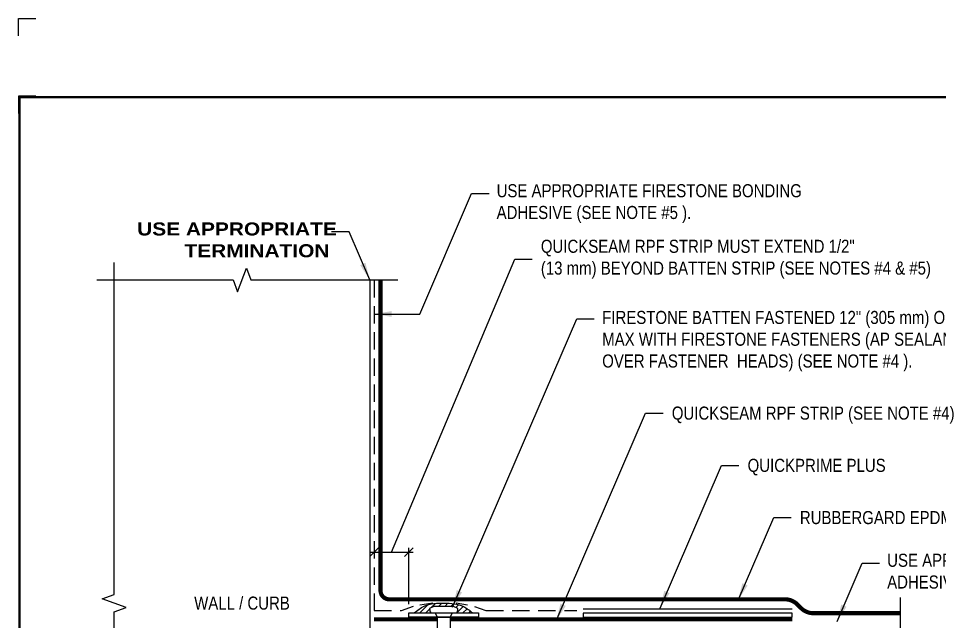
# Model space of a CAD drawing. Header units: inches. Extents: x 143.4 to 163.5, y -71.9 to -55.1.
# Drawn here: x 143.45 to 156.66, y -63.77 to -55.11 of the extents above; entities that cross this region are included whole.
import ezdxf
from ezdxf.enums import TextEntityAlignment as Align

# ---------------------------------------------------------------- set-up
doc = ezdxf.new("R2010")
doc.units = ezdxf.units.IN
doc.header["$MEASUREMENT"] = 0
doc.linetypes.add('HIDDEN', pattern=[0.375, 0.25, -0.125])
doc.layers.get('0').update_dxf_attribs({"linetype": 'CONTINUOUS'})
doc.layers.get('DEFPOINTS').update_dxf_attribs({"linetype": 'CONTINUOUS'})
for name, color, linetype in [('FSBP-ACCESSORY-FIRESTONE', 7, 'CONTINUOUS'), ('FSBP-ADHESIVE', 1, 'HIDDEN'), ('FSBP-ANNO-NOTE', 7, 'CONTINUOUS'), ('FSBP-INSULATION', 7, 'CONTINUOUS'), ('FSBP-MEMBRANE', 7, 'CONTINUOUS'), ('FSBP-SEALANTS', 1, 'CONTINUOUS'), ('FSBP-TTLB-BORDER', 7, 'CONTINUOUS'), ('FSBP-TTLB-TEXT', 7, 'CONTINUOUS'), ('FSBP-WALL-CURB', 9, 'CONTINUOUS')]:
    doc.layers.add(name, color=color, linetype=linetype)
doc.styles.add('FSBP_ARIAL', font='arial.ttf')
doc.styles.add('FSBP_ARIAL_BOLD', font='')
doc.styles.add('FSBP_ARIAL_NAR', font='ARIALN.TTF')
doc.styles.get('FSBP_ARIAL_BOLD').set_extended_font_data('Arial Black')
doc.linetypes.add('ZIGZAG', pattern='A,0.0001,-0.2,[131,ltypeshp.shx,S=0.2,R=0,X=-0.2,Y=0],-0.4,[131,ltypeshp.shx,S=0.2,R=180,X=0.2,Y=0],-0.2', length=0.8001)
doc.dimstyles.new('FSBP-DIM', dxfattribs={"dimtxt": 0.1875, "dimasz": 0.125, "dimexe": 0.0625, "dimexo": 0.125, "dimgap": 0.125, "dimtad": 0, "dimdec": 0, "dimzin": 1, "dimdsep": 46, "dimlunit": 4, "dimtxsty": 'FSBP_ARIAL_NAR', "dimblk": 'OBLIQUE', "dimcen": 0.09375, "dimdle": 0.0625, "dimclrd": 256, "dimclre": 256, "dimclrt": 256, "dimadec": 0, "dimazin": 0, "dimtfac": 1, "dimtdec": 0, "dimtmove": 1, "dimatfit": 3, "dimfxl": 1, "dimtolj": 1, "dimtzin": 0, "dimlwd": -1, "dimlwe": -1, "dimarcsym": 0})
doc.dimstyles.new('FSBP-LEADER', dxfattribs={"dimtxt": 0.1875, "dimasz": 0.25, "dimexe": 0.0625, "dimexo": 0.125, "dimgap": 0.125, "dimtad": 0, "dimtih": 1, "dimtoh": 1, "dimdec": 4, "dimzin": 0, "dimdsep": 46, "dimlunit": 4, "dimtxsty": 'FSBP_ARIAL_NAR', "dimcen": 0.09375, "dimclrd": 256, "dimclre": 256, "dimclrt": 256, "dimadec": 0, "dimazin": 0, "dimtfac": 1, "dimtdec": 4, "dimtofl": 0, "dimtmove": 0, "dimatfit": 3, "dimfxl": 1, "dimtolj": 1, "dimtzin": 0, "dimlwd": -1, "dimlwe": -1, "dimarcsym": 0})

# ---------------------------------------------------------------- blocks, each defined once
blk = doc.blocks.new('FSBP_AP_FASTENER_01')
at = {"layer": 'FSBP-ACCESSORY-FIRESTONE'}
for p, q in [((-0.125, 0.04849224421338505), (-0.09375, -0.01400775578661495)), ((0.09375, -0.01400775578661495), (0.125, 0.04849224421338505)), ((-0.09375, -0.01400775578661495), (-0.09375, -0.264007755786615)), ((-0.09375, -0.01400775578661495), (0.09375, -0.01400775578661495)), ((0.09375, -0.01400775578661495), (0.09375, -0.264007755786615)), ((-0.09375, -0.264007755786615), (-0.0703125, -0.2840970415008996)), ((-0.0703125, -0.3156643085181585), (-0.0703125, -0.3472315755354103)), ((-0.0703125, -0.3787988425526763), (-0.0703125, -0.410366109569928)), ((0.0703125, -0.2955750228038667), (0.0703125, -0.3271422898211327)), ((0.0703125, -0.3587095568383845), (0.0703125, -0.3902768238556433)), ((-0.0703125, -0.4419333765871798), (-0.0703125, -0.4735006436044458)), ((-0.0703125, -0.5050679106216975), (-0.0703125, -0.5366351776389564)), ((0.0703125, -0.4218440908729022), (0.0703125, -0.453411357890154)), ((0.0703125, -0.4849786249074128), (0.0703125, -0.5165458919246717)), ((-0.0703125, -0.5682024446562153), (-0.0703125, -0.599769711673467)), ((-0.0703125, -0.631336978690733), (-0.0703125, -0.6629042457079848)), ((0.0703125, -0.5481131589419235), (0.0703125, -0.5796804259591894)), ((0.0703125, -0.6112476929764412), (0.0703125, -0.6428149599937001)), ((-0.0703125, -0.6944715127252366), (-0.0703125, -0.7260387797425025)), ((-0.0703125, -0.7576060467597543), (-0.0703125, -0.7891733137770132)), ((0.0703125, -0.674382227010959), (0.0703125, -0.7059494940282107)), ((0.0703125, -0.7375167610454696), (0.0703125, -0.7690840280627285)), ((-0.0703125, -0.820740580794272), (-0.0703125, -0.8523078478115238)), ((-0.0703125, -0.8838751148287898), (-0.0703125, -0.9154423818460415)), ((0.0703125, -0.8006512950799802), (0.0703125, -0.8322185620972462)), ((0.0703125, -0.863785829114498), (0.0703125, -0.8953530961317568)), ((-0.0703125, -0.9470096488632933), (-0.0703125, -0.9785769158805593)), ((-0.0703125, -1.010144182897811), (-0.0703125, -1.04171144991507)), ((0.0703125, -0.9269203631490157), (0.0703125, -0.9584876301662675)), ((0.0703125, -0.9900548971835264), (0.0703125, -1.021622164200785)), ((0.0703125, -1.053189431218037), (0.0703125, -1.084756698235303)), ((-0.0703125, -1.073278716932329), (-0.0703125, -1.104845983949581)), ((-0.0703125, -1.136413250966847), (-0.0703125, -1.167980517984098)), ((0.0703125, -1.116323965252555), (0.0703125, -1.147891232269814)), ((0.0703125, -1.179458499287072), (0.0703125, -1.211025766304324)), ((-0.0703125, -1.19954778500135), (-0.0703125, -1.231115052018616)), ((-0.0703125, -1.262682319035868), (-0.0703125, -1.294249586053127)), ((0.0703125, -1.242593033321583), (0.0703125, -1.274160300338842)), ((0.0703125, -1.305727567356094), (0.0703125, -1.33729483437336)), ((-0.0703125, -1.325816853070386), (-0.0703125, -1.357384120087637)), ((-0.0703125, -1.388951387104903), (-0.0703125, -1.420518654122155)), ((-0.0703125, -1.452085921139407), (-0.0703125, -1.483653188156673)), ((0.0703125, -1.368862101390611), (0.0703125, -1.40042936840787)), ((0.0703125, -1.431996635425129), (0.0703125, -1.463563902442381)), ((-0.0703125, -1.515220455173925), (-0.0703125, -1.546787722191183)), ((-0.0703125, -1.578354989208442), (-0.0703125, -1.609922256225694)), ((0.0703125, -1.49513116945964), (0.0703125, -1.526698436476899)), ((0.0703125, -1.558265703494151), (0.0703125, -1.589832970511416)), ((-0.0703125, -1.64148952324296), (-0.0703125, -1.673056790260212)), ((-0.0703125, -1.704624057277464), (-0.0703125, -1.73619132429473)), ((0.0703125, -1.621400237528668), (0.0703125, -1.652967504545927)), ((0.0703125, -1.684534771563186), (0.0703125, -1.716102038580438)), ((-0.0703125, -1.767758591311981), (-0.0703125, -1.79932585832924)), ((-0.0703125, -1.830893125346499), (-0.0703125, -1.862460392363751)), ((0.0703125, -1.747669305597697), (0.0703125, -1.779236572614955)), ((0.0703125, -1.810803839632207), (0.0703125, -1.842371106649473)), ((-0.0703125, -1.894027659381017), (-0.0703125, -1.925594926398269)), ((-0.0703125, -1.95716219341552), (-0.0703125, -1.988729460432786)), ((0.0703125, -1.873938373666725), (0.0703125, -1.905505640683984)), ((0.0703125, -1.937072907701243), (0.0703125, -1.968640174718495)), ((-0.0703125, -2.020296727450038), (-0.0703125, -2.051863994467297)), ((-0.0703125, -2.083431261484556), (-0.0703125, -2.114998528501808)), ((0.0703125, -2.000207441735753), (0.0703125, -2.031774708753012)), ((0.0703125, -2.063341975770264), (0.0703125, -2.09490924278753)), ((-0.0703125, -2.146565795519074), (-0.0703125, -2.178133062536325)), ((-0.0703125, -2.209700329553577), (-0.0703125, -2.241267596570843)), ((0.0703125, -2.126476509804782), (0.0703125, -2.158043776822041)), ((0.0703125, -2.189611043839299), (0.0703125, -2.221178310856551)), ((-0.0703125, -2.272834863588095), (-0.0703125, -2.304402130605354)), ((-0.0703125, -2.335969397622613), (-0.0703125, -2.367536664639864)), ((0.0703125, -2.25274557787381), (0.0703125, -2.284312844891069)), ((0.0703125, -2.315880111908321), (0.0703125, -2.347447378925587)), ((0.0703125, -2.379014645942839), (0.0703125, -2.410581912960097)), ((-0.0703125, -2.39910393165713), (-0.0703125, -2.430671198674382)), ((-0.0703125, -2.462238465691634), (-0.0703125, -2.4938057327089)), ((0.0703125, -2.442149179977356), (0.0703125, -2.473716446994608)), ((0.0703125, -2.505283714011867), (0.0703125, -2.536850981029126)), ((-0.0703125, -2.525372999726152), (-0.0703125, -2.55694026674341)), ((-0.0703125, -2.588507533760669), (-0.0703125, -2.620074800777921)), ((0.0703125, -2.568418248046378), (0.0703125, -2.599985515063644)), ((0.0703125, -2.631552782080895), (0.0703125, -2.663120049098154)), ((-0.0703125, -2.651642067795187), (-0.0703125, -2.683209334812439)), ((-0.0703125, -2.714776601829691), (-0.0703125, -2.746343868846957)), ((0.0703125, -2.694687316115413), (0.0703125, -2.726254583132665)), ((0.0703125, -2.757821850149924), (0.0703125, -2.789389117167183)), ((-0.0703125, -2.777911135864208), (-0.0703125, -2.809478402881467)), ((-0.0703125, -2.841045669898726), (-0.0703125, -2.872612936915978)), ((-0.0703125, -2.904180203933244), (-0.0703125, -2.935747470950496)), ((0.0703125, -2.820956384184434), (0.0703125, -2.8525236512017)), ((0.0703125, -2.884090918218952), (0.0703125, -2.915658185236211)), ((-0.0703125, -2.967314737967747), (-0.0703125, -2.998882004985013)), ((-0.0625, -3.154632755786622), (-0.0625, -3.013549567065063)), ((0, -3.201507755786615), (0.02460623630038583, -3.00110581902215)), ((0.0625, -3.154632755786601), (0.0625, -2.995692424207924)), ((0.0703125, -2.94722545225347), (0.0703125, -2.978792719270722)), ((0, -3.201507755786615), (-0.06250000000001421, -3.154632755786615)), ((0.0625, -3.154632755786615), (0, -3.201507755786615))]:
    blk.add_line(p, q, dxfattribs=at)
blk.add_lwpolyline([(0.1875, 0.04849224421338505, 0.1250000000000271), (0.203125, 0.110992244213385), (0.140625, 0.142242244213385), (-0.140625, 0.142242244213385), (-0.203125, 0.110992244213385, 0.1250000000000271), (-0.1875, 0.04849224421338505)], format="xyb", close=True, dxfattribs=at)
for points in [[(-0.109375, -0.3054610321523867), (-0.0703125, -0.2840970415008996), (0.0703125, -0.264007755786615), (0.109375, -0.2742110321523867), (0.0703125, -0.2955750228038667), (-0.0703125, -0.3156643085181585)], [(-0.109375, -0.3685955661869045), (-0.0703125, -0.3472315755354103), (0.0703125, -0.3271422898211327), (0.109375, -0.3373455661869045), (0.0703125, -0.3587095568383845), (-0.0703125, -0.3787988425526763)], [(-0.109375, -0.431730100221408), (-0.0703125, -0.410366109569928), (0.0703125, -0.3902768238556433), (0.109375, -0.400480100221408), (0.0703125, -0.4218440908729022), (-0.0703125, -0.4419333765871798)], [(-0.109375, -0.4948646342559258), (-0.0703125, -0.4735006436044458), (0.0703125, -0.453411357890154), (0.109375, -0.4636146342559258), (0.0703125, -0.4849786249074128), (-0.0703125, -0.5050679106216975)], [(-0.109375, -0.5579991682904435), (-0.0703125, -0.5366351776389564), (0.0703125, -0.5165458919246717), (0.109375, -0.5267491682904435), (0.0703125, -0.5481131589419235), (-0.0703125, -0.5682024446562153)], [(-0.109375, -0.6211337023249612), (-0.0703125, -0.599769711673467), (0.0703125, -0.5796804259591894), (0.109375, -0.5898837023249612), (0.0703125, -0.6112476929764412), (-0.0703125, -0.631336978690733)], [(-0.109375, -0.6842682363594648), (-0.0703125, -0.6629042457079848), (0.0703125, -0.6428149599937001), (0.109375, -0.6530182363594648), (0.0703125, -0.674382227010959), (-0.0703125, -0.6944715127252366)], [(-0.109375, -0.7474027703939825), (-0.0703125, -0.7260387797425025), (0.0703125, -0.7059494940282107), (0.109375, -0.7161527703939825), (0.0703125, -0.7375167610454696), (-0.0703125, -0.7576060467597543)], [(-0.109375, -0.8105373044285002), (-0.0703125, -0.7891733137770132), (0.0703125, -0.7690840280627285), (0.109375, -0.7792873044285002), (0.0703125, -0.8006512950799802), (-0.0703125, -0.820740580794272)], [(-0.109375, -0.873671838463018), (-0.0703125, -0.8523078478115238), (0.0703125, -0.8322185620972462), (0.109375, -0.842421838463018), (0.0703125, -0.863785829114498), (-0.0703125, -0.8838751148287898)], [(-0.109375, -0.9368063724975215), (-0.0703125, -0.9154423818460415), (0.0703125, -0.8953530961317568), (0.109375, -0.9055563724975215), (0.0703125, -0.9269203631490157), (-0.0703125, -0.9470096488632933)], [(-0.109375, -0.9999409065320393), (-0.0703125, -0.9785769158805593), (0.0703125, -0.9584876301662675), (0.109375, -0.9686909065320393), (0.0703125, -0.9900548971835264), (-0.0703125, -1.010144182897811)], [(-0.109375, -1.063075440566557), (-0.0703125, -1.04171144991507), (0.0703125, -1.021622164200785), (0.109375, -1.031825440566557), (0.0703125, -1.053189431218037), (-0.0703125, -1.073278716932329)], [(-0.109375, -1.126209974601075), (-0.0703125, -1.104845983949581), (0.0703125, -1.084756698235303), (0.109375, -1.094959974601075), (0.0703125, -1.116323965252555), (-0.0703125, -1.136413250966847)], [(-0.109375, -1.189344508635578), (-0.0703125, -1.167980517984098), (0.0703125, -1.147891232269814), (0.109375, -1.158094508635578), (0.0703125, -1.179458499287072), (-0.0703125, -1.19954778500135)], [(-0.109375, -1.252479042670096), (-0.0703125, -1.231115052018616), (0.0703125, -1.211025766304324), (0.109375, -1.221229042670096), (0.0703125, -1.242593033321583), (-0.0703125, -1.262682319035868)], [(-0.109375, -1.315613576704614), (-0.0703125, -1.294249586053127), (0.0703125, -1.274160300338842), (0.109375, -1.284363576704614), (0.0703125, -1.305727567356094), (-0.0703125, -1.325816853070386)], [(-0.109375, -1.378748110739132), (-0.0703125, -1.357384120087637), (0.0703125, -1.33729483437336), (0.109375, -1.347498110739132), (0.0703125, -1.368862101390611), (-0.0703125, -1.388951387104903)], [(-0.109375, -1.441882644773635), (-0.0703125, -1.420518654122155), (0.0703125, -1.40042936840787), (0.109375, -1.410632644773635), (0.0703125, -1.431996635425129), (-0.0703125, -1.452085921139407)], [(-0.109375, -1.505017178808153), (-0.0703125, -1.483653188156673), (0.0703125, -1.463563902442381), (0.109375, -1.473767178808153), (0.0703125, -1.49513116945964), (-0.0703125, -1.515220455173925)], [(-0.109375, -1.568151712842671), (-0.0703125, -1.546787722191183), (0.0703125, -1.526698436476899), (0.109375, -1.536901712842671), (0.0703125, -1.558265703494151), (-0.0703125, -1.578354989208442)], [(-0.109375, -1.631286246877188), (-0.0703125, -1.609922256225694), (0.0703125, -1.589832970511416), (0.109375, -1.600036246877188), (0.0703125, -1.621400237528668), (-0.0703125, -1.64148952324296)], [(-0.109375, -1.694420780911692), (-0.0703125, -1.673056790260212), (0.0703125, -1.652967504545927), (0.109375, -1.663170780911692), (0.0703125, -1.684534771563186), (-0.0703125, -1.704624057277464)], [(-0.109375, -1.75755531494621), (-0.0703125, -1.73619132429473), (0.0703125, -1.716102038580438), (0.109375, -1.72630531494621), (0.0703125, -1.747669305597697), (-0.0703125, -1.767758591311981)], [(-0.109375, -1.820689848980727), (-0.0703125, -1.79932585832924), (0.0703125, -1.779236572614955), (0.109375, -1.789439848980727), (0.0703125, -1.810803839632207), (-0.0703125, -1.830893125346499)], [(-0.109375, -1.883824383015245), (-0.0703125, -1.862460392363751), (0.0703125, -1.842371106649473), (0.109375, -1.852574383015245), (0.0703125, -1.873938373666725), (-0.0703125, -1.894027659381017)], [(-0.109375, -1.946958917049749), (-0.0703125, -1.925594926398269), (0.0703125, -1.905505640683984), (0.109375, -1.915708917049749), (0.0703125, -1.937072907701243), (-0.0703125, -1.95716219341552)], [(-0.109375, -2.010093451084266), (-0.0703125, -1.988729460432786), (0.0703125, -1.968640174718495), (0.109375, -1.978843451084266), (0.0703125, -2.000207441735753), (-0.0703125, -2.020296727450038)], [(-0.109375, -2.073227985118784), (-0.0703125, -2.051863994467297), (0.0703125, -2.031774708753012), (0.109375, -2.041977985118784), (0.0703125, -2.063341975770264), (-0.0703125, -2.083431261484556)], [(-0.109375, -2.136362519153302), (-0.0703125, -2.114998528501808), (0.0703125, -2.09490924278753), (0.109375, -2.105112519153302), (0.0703125, -2.126476509804782), (-0.0703125, -2.146565795519074)], [(-0.109375, -2.199497053187805), (-0.0703125, -2.178133062536325), (0.0703125, -2.158043776822041), (0.109375, -2.168247053187805), (0.0703125, -2.189611043839299), (-0.0703125, -2.209700329553577)], [(-0.109375, -2.262631587222323), (-0.0703125, -2.241267596570843), (0.0703125, -2.221178310856551), (0.109375, -2.231381587222323), (0.0703125, -2.25274557787381), (-0.0703125, -2.272834863588095)], [(-0.109375, -2.325766121256841), (-0.0703125, -2.304402130605354), (0.0703125, -2.284312844891069), (0.109375, -2.294516121256841), (0.0703125, -2.315880111908321), (-0.0703125, -2.335969397622613)], [(-0.109375, -2.388900655291359), (-0.0703125, -2.367536664639864), (0.0703125, -2.347447378925587), (0.109375, -2.357650655291359), (0.0703125, -2.379014645942839), (-0.0703125, -2.39910393165713)], [(-0.109375, -2.452035189325862), (-0.0703125, -2.430671198674382), (0.0703125, -2.410581912960097), (0.109375, -2.420785189325862), (0.0703125, -2.442149179977356), (-0.0703125, -2.462238465691634)], [(-0.109375, -2.51516972336038), (-0.0703125, -2.4938057327089), (0.0703125, -2.473716446994608), (0.109375, -2.48391972336038), (0.0703125, -2.505283714011867), (-0.0703125, -2.525372999726152)], [(-0.109375, -2.578304257394898), (-0.0703125, -2.55694026674341), (0.0703125, -2.536850981029126), (0.109375, -2.547054257394898), (0.0703125, -2.568418248046378), (-0.0703125, -2.588507533760669)], [(-0.109375, -2.641438791429415), (-0.0703125, -2.620074800777921), (0.0703125, -2.599985515063644), (0.109375, -2.610188791429415), (0.0703125, -2.631552782080895), (-0.0703125, -2.651642067795187)], [(-0.109375, -2.704573325463919), (-0.0703125, -2.683209334812439), (0.0703125, -2.663120049098154), (0.109375, -2.673323325463919), (0.0703125, -2.694687316115413), (-0.0703125, -2.714776601829691)], [(-0.109375, -2.767707859498437), (-0.0703125, -2.746343868846957), (0.0703125, -2.726254583132665), (0.109375, -2.736457859498437), (0.0703125, -2.757821850149924), (-0.0703125, -2.777911135864208)], [(-0.109375, -2.830842393532954), (-0.0703125, -2.809478402881467), (0.0703125, -2.789389117167183), (0.109375, -2.799592393532954), (0.0703125, -2.820956384184434), (-0.0703125, -2.841045669898726)], [(-0.109375, -2.893976927567472), (-0.0703125, -2.872612936915978), (0.0703125, -2.8525236512017), (0.109375, -2.862726927567472), (0.0703125, -2.884090918218952), (-0.0703125, -2.904180203933244)], [(-0.099609375, -2.955716372316267), (-0.0703125, -2.935747470950496), (0.0703125, -2.915658185236211), (0.099609375, -2.927256550887698), (0.0703125, -2.94722545225347), (-0.0703125, -2.967314737967747)], [(-0.0849609375, -3.008866455667892), (-0.0703125, -2.998882004985013), (0.0703125, -2.978792719270722), (0.0849609375, -2.984591902096462), (0.0703125, -2.994576352779355), (-0.0703125, -3.014665638493632)]]:
    blk.add_lwpolyline(points, close=True, dxfattribs=at)
blk.add_lwpolyline([(-0.09375, -0.264007755786615), (0.09375, -0.264007755786615)], dxfattribs=at)
blk = doc.blocks.new('_OBLIQUE')
at = {"color": 0, "linetype": 'ByBlock'}
blk.add_line((-0.5, -0.5), (0.5, 0.5), dxfattribs=at)
blk = doc.blocks.new('*D4')
at = {"layer": 'DEFPOINTS', "color": 0, "transparency": 16777216}
for p in [(149.0502127282043, -62.76881872921551), (148.5502127282043, -62.78680195010274), (149.0502127282043, -63.64218914571232)]:
    blk.add_point(p, dxfattribs=at)
at = {"layer": 'FSBP-ANNO-NOTE', "transparency": 16777216}
for p, q in [((148.8002127282043, -62.76881872921551), (150.5680651616032, -58.56386082431715)), ((150.5680651616032, -58.56386082431715), (150.8180651616032, -58.56386082431715)), ((148.4877127282043, -62.76881872921551), (149.1127127282043, -62.76881872921551)), ((148.5502127282043, -62.66180195010274), (148.5502127282043, -62.70631872921551)), ((149.0502127282043, -63.51718914571232), (149.0502127282043, -62.70631872921551))]:
    blk.add_line(p, q, dxfattribs=at)
at = {"layer": 'FSBP-ANNO-NOTE', "transparency": 16777216, "xscale": 0.125, "yscale": 0.125, "zscale": 0.125, "rotation": 180}
blk.add_blockref('_OBLIQUE', (148.5502127282043, -62.76881872921551), dxfattribs=at)
at = {"layer": 'FSBP-ANNO-NOTE', "transparency": 16777216, "xscale": 0.125, "yscale": 0.125, "zscale": 0.125}
blk.add_blockref('_OBLIQUE', (149.0502127282043, -62.76881872921551), dxfattribs=at)
at = {"layer": 'FSBP-ANNO-NOTE', "transparency": 16777216, "insert": (150.9430651616032, -58.56386082431715), "char_height": 0.1875, "attachment_point": 4, "style": 'FSBP_ARIAL_NAR'}
blk.add_mtext('\\A1;QUICKSEAM RPF STRIP MUST EXTEND 1/2" \\P(13 mm) BEYOND BATTEN STRIP (SEE NOTES #4 & #5)', dxfattribs=at)
blk = doc.blocks.new('TTLB-EPDM_2')
at = {"layer": 'DEFPOINTS', "linetype": 'Continuous', "ltscale": 1.75}
blk.add_lwpolyline([(-0.015625, 13.88083333333333), (-0.015625, 14.13083333333333), (0.234375, 14.13083333333333)], dxfattribs=at)
at = {"layer": 'DEFPOINTS', "color": 1}
blk.add_lwpolyline([(0.234375, 13.015625), (-0.015625, 13.015625), (-0.015625, 12.765625)], dxfattribs=at)
at = {"layer": 'FSBP-TTLB-BORDER', "const_width": 0.03125}
blk.add_lwpolyline([(20, 0), (20, 13), (0, 13), (0, 0)], dxfattribs=at)
at = {"layer": 'FSBP-TTLB-TEXT'}
for tag, height, style, p in [('MAXIMUM_WARRANTY', 0.1875, 'FSBP_ARIAL_BOLD', (18.03987100774941, 0.2240244307510579)), ('ACCPT_SYSTEMS', 0.21875, 'FSBP_ARIAL', (12.49438170418193, -1.23218745252656))]:
    blk.add_attdef(tag, text='', height=height, dxfattribs=dict(at, style=style)).set_placement(p, align=Align.MIDDLE_LEFT)
for tag, height, style, p in [('DETAIL_DESCP_LINE_1', 0.21875, 'FSBP_ARIAL_BOLD', (10.33118450231211, -0.2831249841755152)), ('DETAIL_DESCP_LINE_2', 0.21875, 'FSBP_ARIAL_BOLD', (10.33118450231211, -0.6812499208775904)), ('ISSUE_REV_DATE', 0.21875, 'FSBP_ARIAL', (16.84069633627263, -0.7282559425942452)), ('DETAIL_NUMBER', 0.4375, 'FSBP_ARIAL', (18.91941590748775, -0.8931630692489421))]:
    blk.add_attdef(tag, text='', height=height, dxfattribs=dict(at, style=style)).set_placement(p, align=Align.MIDDLE_CENTER)

msp = doc.modelspace()

# ---------------------------------------------------------------- hatches: boundary and pattern name
at = {"layer": 'FSBP-SEALANTS'}
h = msp.add_hatch(dxfattribs=at)
h.set_pattern_fill('ANSI31', color=256, scale=0.5, style=0)
h.set_pattern_definition([(45, (-65.19158299626554, -87.9155562319613), (-0.04419417382415922, 0.04419417382415922), [])])
edge = h.paths.add_edge_path()
edge.add_spline(control_points=[(149.9662683779444, -63.64218914571232), (149.9230762992825, -63.60871332334993), (149.8049234932899, -63.51713953325769), (149.5533430004547, -63.49141605556197), (149.2962720696001, -63.51091290427304), (149.1717332044548, -63.60648619955036), (149.1252097024195, -63.64218914571232)], knot_values=[0, 0, 0, 0, 0.1616300269723178, 0.4421422124397907, 0.7326228521966149, 0.90584740818448, 0.90584740818448, 0.90584740818448, 0.90584740818448], degree=3, periodic=0)
edge.add_line((149.1252097024195, -63.64218914571232), (149.3627127282043, -63.64218914571232))
edge.add_arc((149.4779471032043, -63.58017742696232), 0.130860285969283, 179.7862107701197, 208.2862761657333, ccw=False)
edge.add_line((149.3470877282043, -63.57968914571232), (149.4095877282043, -63.54843914571232))
edge.add_line((149.4095877282043, -63.54843914571232), (149.6908377282043, -63.54843914571232))
edge.add_line((149.6908377282043, -63.54843914571232), (149.7533377282043, -63.57968914571232))
edge.add_arc((149.6224783532043, -63.58017742696232), 0.130860285969283, -28.286276165733227, 0.21378922988031945, ccw=False)
edge.add_line((149.7377127282043, -63.64218914571232), (149.9662683779444, -63.64218914571232))

# ---------------------------------------------------------------- linework, layer by layer
at = {"layer": 'FSBP-ACCESSORY-FIRESTONE'}
msp.add_lwpolyline([(150.0502127282043, -63.64218914571232), (150.0502127282043, -63.70468914571232), (149.0502127282043, -63.70468914571232), (149.0502127282043, -63.64218914571232)], close=True, dxfattribs=at)
at = {"layer": 'FSBP-ADHESIVE', "linetype": 'HIDDEN'}
for p, q in [((148.5502127282043, -58.86324552425593), (148.5502127282043, -63.60816479368388)), ((148.94546994866, -63.60816479368388), (149.118062375971, -63.54769395010273)), ((149.2056480393531, -63.52643487403235), (149.3952517949275, -63.49526754984991)), ((149.7262611260171, -63.49774665636345), (149.8917571488981, -63.52569648480683)), ((149.989146704336, -63.55007071405511), (150.1549555077485, -63.60816479368388)), ((148.5502127282043, -63.60816479368388), (148.94546994866, -63.60816479368388)), ((150.1549555077485, -63.60816479368388), (151.4605365111453, -63.60816479368388))]:
    msp.add_line(p, q, dxfattribs=at)
at = {"layer": 'FSBP-ADHESIVE', "linetype": 'ZIGZAG', "ltscale": 0.17}
msp.add_line((151.5502127282043, -63.58168606781662), (154.5502127282043, -63.58168606781662), dxfattribs=at)
at = {"layer": 'FSBP-INSULATION', "linetype": 'Continuous'}
msp.add_lwpolyline([(156.1035825635715, -65.32918606781662), (156.1035825635714, -64.70418606781662), (156.2752999022874, -64.64168606781662), (155.9318652248555, -64.51668606781662), (156.1035825635714, -64.45418606781662), (156.1035825635714, -63.42293606781662)], dxfattribs=at)
at = {"layer": 'FSBP-MEMBRANE', "const_width": 0.06}
msp.add_lwpolyline([(148.6427127282042, -58.86324552425593), (148.6427127282042, -63.32208893799462, 0.414213562373095), (148.7677127282042, -63.44708893799462), (154.446659337611, -63.44708893799462, -0.1989123673796589), (154.6234360329076, -63.52031224269801), (154.6763644235009, -63.57324063329126, 0.1989123673796604), (154.8531411187975, -63.64646393799465), (156.1035825635715, -63.64646393799465)], format="xyb", dxfattribs=at)
for points in [[(148.5502127282043, -63.73543606781662), (149.4564627282043, -63.73543606781662)], [(149.6439627282043, -63.73543606781662), (154.5502127282043, -63.73543606781662)]]:
    msp.add_lwpolyline(points, dxfattribs=at)
at = {"layer": 'FSBP-MEMBRANE'}
msp.add_lwpolyline([(151.5502127282043, -63.70543606781659), (154.5502127282043, -63.70543606781659), (154.5502127282043, -63.64543606781659), (151.5502127282043, -63.64543606781659)], close=True, dxfattribs=at)
at = {"layer": 'FSBP-SEALANTS'}
msp.add_spline([(149.1252097024195, -63.64218914571232), (149.2697533102159, -63.54672243820441), (149.5564867311272, -63.50021493981954), (149.8321916494431, -63.55192455413037), (149.9662683779444, -63.64218914571232)], degree=3, dxfattribs=at)
at = {"layer": 'FSBP-WALL-CURB'}
msp.add_line((148.4877127282043, -58.86324552425593), (148.4877127282043, -68.13947710356727), dxfattribs=at)
for points in [[(144.822402390232, -68.38947710356727), (144.822402390232, -63.62636131391157), (144.9941197289479, -63.5638613139116), (144.6506850515161, -63.4388613139116), (144.822402390232, -63.37636131391157), (144.822402390232, -58.61324552425593)], [(144.572402390232, -58.86324552425593), (146.5300575592181, -58.86324552425593), (146.5925575592181, -59.03496286297182), (146.7175575592181, -58.69152818553998), (146.7800575592181, -58.86324552425593), (148.8927127282042, -58.86324552425593)]]:
    msp.add_lwpolyline(points, dxfattribs=at)

# ---------------------------------------------------------------- block references
at = {"ltscale": 1.75}
msp.add_blockref('TTLB-EPDM_2', (143.462701130455, -69.23903783689859), dxfattribs=at)
at = {"layer": 'FSBP-ACCESSORY-FIRESTONE'}
msp.add_blockref('FSBP_AP_FASTENER_01', (149.5502127282043, -63.6906813899257), dxfattribs=at)

# ---------------------------------------------------------------- texts
at = {"layer": 'FSBP-ANNO-NOTE', "style": 'FSBP_ARIAL_NAR'}
for s, p in [('QUICKSEAM RPF STRIP (SEE NOTE #4)', (152.8218838921475, -60.77382360593963)), ('QUICKPRIME PLUS', (153.9095754902966, -61.52382360593963)), ('RUBBERGARD EPDM MEMBRANE', (154.6595754902966, -62.2738236059396))]:
    msp.add_text(s, height=0.1875, dxfattribs=at).set_placement(p, align=Align.MIDDLE_LEFT)
msp.add_text('WALL / CURB', height=0.1875, dxfattribs=at).set_placement((146.6550575592181, -63.5013613139116), align=Align.MIDDLE_CENTER)
at = {"layer": 'FSBP-ANNO-NOTE', "char_height": 0.1875, "attachment_point": 1}
for s, width, gutter_width, heights, insert, style in [('\\pt0.375;USE APPROPRIATE FIRESTONE BONDING ADHESIVE (SEE NOTE #5 ).', 5.335316703075335, 25.61258359297398, [0.9575897169561376], (150.3084679596806, -57.48770789648594), 'FSBP_ARIAL_NAR'), ('\\pi0.086712;USE APPROPRIATE \\P\\pi0.76483;TERMINATION', 2.820170229414543, 5, [0.5917712191780495], (145.0637946762846, -58.03672936140445), 'FSBP_ARIAL_BOLD'), ('\\pt0.375;FIRESTONE BATTEN FASTENED 12" (305 mm) O.C. MAX WITH FIRESTONE FASTENERS (AP SEALANT OVER FASTENER  HEADS) (SEE NOTE #4 ).', 5.335316703075335, 25.61258359297398, [0.9575897169561376], (151.8231156066413, -59.30701150239474), 'FSBP_ARIAL_NAR'), ('\\pt0.375;USE APPROPRIATE FIRESTONE BONDING ADHESIVE (SEE NOTE #5 ).', 5.335316703075335, 25.61258359297398, [0.9575897169561376], (155.9122264750029, -62.79256935120048), 'FSBP_ARIAL_NAR')]:
    msp.add_mtext_dynamic_manual_height_columns(s, width=width, gutter_width=gutter_width, heights=heights, dxfattribs=dict(at, insert=insert, style=style))

# ---------------------------------------------------------------- dimensions: what is measured, and where the dimension line sits
at = {"layer": 'FSBP-ANNO-NOTE'}
dim = msp.add_linear_dim(base=(149.0502127282043, -62.76881872921551), p1=(148.5502127282043, -62.78680195010274), p2=(149.0502127282043, -63.64218914571232), text='QUICKSEAM RPF STRIP MUST EXTEND 1/2" \\P(13 mm) BEYOND BATTEN STRIP (SEE NOTES #4 & #5)', dimstyle='FSBP-DIM', dxfattribs=at)
dim.commit()
dim.dimension.update_dxf_attribs({"geometry": '*D4', "text_midpoint": (150.9430651616032, -58.56386082431715), "dimtype": 160})

# ---------------------------------------------------------------- leaders
for points in [[(148.5502127282043, -59.35139868255172), (149.2054830457571, -59.35139868255172), (149.95021332472, -57.62147985593954), (150.20021332472, -57.62147985593954)], [(148.4877127282043, -58.86324552425593), (148.1906356823911, -58.17309174218325), (147.9406356823911, -58.17309174218325)], [(149.6762235423524, -63.55954850830811), (151.4573247095424, -59.4222611059396), (151.7073247095424, -59.4222611059396)], [(151.1635629876935, -63.75516729541077), (152.4468838921475, -60.7738236059396), (152.6968838921475, -60.7738236059396)], [(152.6529755380442, -63.57191028882879), (153.5345754902966, -61.5238236059396), (153.7845754902966, -61.5238236059396)], [(153.7733771551642, -63.46141271574491), (154.2845754902966, -62.2738236059396), (154.5345754902966, -62.2738236059396)], [(155.1922457643769, -63.76668432171191), (155.5539718400423, -62.92634131065408), (155.8039718400423, -62.92634131065408)]]:
    msp.add_leader(points, dimstyle='FSBP-LEADER', dxfattribs=at)

doc.saveas('drawing.dxf')
